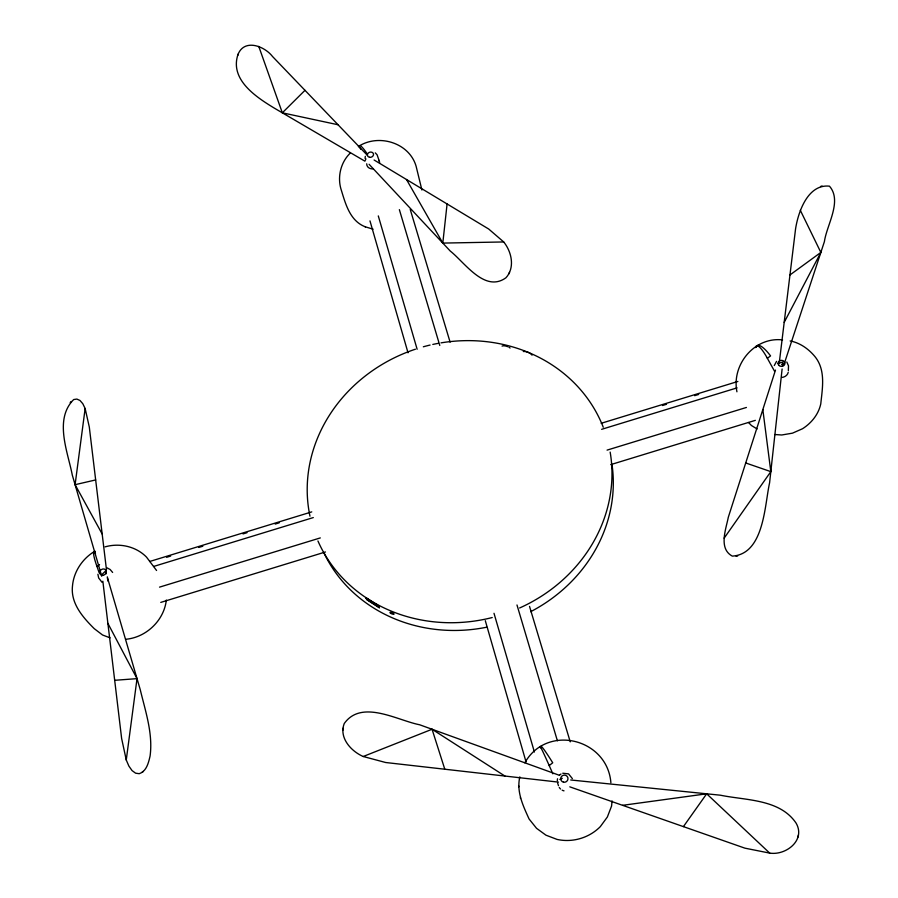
<?xml version="1.0" encoding="UTF-8"?>
<svg xmlns="http://www.w3.org/2000/svg" width="898" height="898" viewBox="0 0 898 898"><rect width="100%" height="100%" fill="white"/><g stroke="black" fill="none" stroke-linecap="round" stroke-linejoin="round"><path stroke-width="1.35" d="M365.048 158.351L365.329 156.331M788.343 370.694L788.5 365.834L786.805 361.973M342.845 730.265L343.002 728.267M612.088 800.937L611.56 806.078L607.362 817L600.324 826.631C589.178 837.913 572.587 842.84 557.097 839.428L545.962 835.185L536.533 828.304L529.079 818.987C523.107 805.832 516.271 791.666 519.841 776.871M369.089 164.289L450.246 251.047C464.715 262.396 484.797 293.096 505.933 277.774C515.228 267.683 511.658 251.732 503.699 241.955L442.804 243.089L447.092 203.958M782.113 368.999L769.586 482.855C764.613 504.867 764.22 554.044 732.33 556.12C718.254 548.633 726.011 529.102 728.312 517.248L775.49 370.088M782.416 366.227L782.876 362.062L777.601 363.499M557.299 780.721L557.523 778.779M779.161 363.69L795.572 228.833C798.277 211.591 808.009 183.843 829.46 186.167C842.504 201.073 826.732 224.859 824.398 241.629L784.28 363.634L781.642 364.352M102.17 534.007L75.095 484.684L85.142 408.523L82.796 403.696L79.978 400.474L76.869 399.071L73.681 399.554C53.869 419.366 67.799 451.851 72.289 475.053L101.743 576.258M107.502 577.796L140.256 689.686C145.42 711.306 153.098 733.52 150.089 755.993C148.552 762.66 146.587 771.303 139.224 773.694L135.587 773.178L132.051 770.574L128.874 766.073L126.259 759.989L137.024 678.641L107.883 623.358M798.053 837.037L798.423 834.972M774.278 365.542L776.545 361.366M166.321 600.055C164.121 620.406 146.194 637.445 125.922 639.253M237.689 55.541L238.374 53.858M365.935 158.867L364.891 161.169L274.395 108.175C256.256 97.152 229.574 79.765 237.936 54.621C244.245 38.356 264.416 46.011 272.498 56.473L367.495 155.433M508.683 274.036L509.559 272.319M784.19 322.371L820.851 252.428L800.32 210.289M724.136 538.171L770.821 471.63L762.829 409.578M683.412 826.62L706.67 793.81L769.698 853.1C785.963 855.671 805.899 840.146 796.111 823.152C779.834 798.962 746.047 800.488 720.409 795.201L570.701 779.98M524.825 762.795C547.151 723.339 607.497 738.751 610.887 782.753M350.254 153.098C340.926 162.089 337.379 176.21 340.847 188.636C345.337 203.027 349.546 220.908 365.475 226.88M70.19 402.551L71.155 401.485M258.77 46.393L282.331 112.822L304.983 90.316M102.046 574.417L105.526 571.072L106.312 573.766M142.142 772.336L143.253 771.438M559.499 775.199L560.992 773.997M549.206 765.579L552.719 762.784A27.759 1.762 59.3 0 0 541.09 747.45M767.375 358.324L770.551 355.889A25.38 6.634 59.2 0 0 756.206 347.268M96.973 566.458L99.543 564.573M94.997 551.125C82.537 558.466 73.692 571.543 72.48 586.046C70.538 603.411 82.863 617.308 94.245 628.656L102.552 634.998L110.128 637.861M789.959 274.956L820.851 252.428M559.802 779.397L562.294 778.297M359.784 145.622C379.832 133.791 409.533 143.197 416.133 166.343L421.903 190.006M559.319 775.277L419.635 724.765C397.354 720.443 361.67 699.003 344.26 723.507C338.669 737.584 350.972 751.199 363.207 756.498L432.061 729.255L504.901 776.04M820.514 186.515L822.052 185.965M149.618 561.508L311.752 511.882M601.189 423.295L737.875 381.459M166.624 557.299L170.654 556.064M198.795 547.454L202.813 546.22M243.021 533.917L247.04 532.682M275.181 524.073L279.199 522.838M662.488 405.514L666.507 404.291M694.648 395.67L698.666 394.447M153.693 566.436L313.29 517.585M601.638 429.323L737.101 387.857M159.53 587.135L320.317 537.913M607.07 450.123L746.418 407.456M160.764 602.401L325.48 551.967M610.719 464.636L755.341 420.354M75.095 484.684L95.671 479.936M105.088 546.86C119.479 542.751 135.924 546.276 146.509 557.119L156.566 570.488M736.079 556.277L737.662 556.008M562.743 773.223L568.546 773.874L572.374 778.622M622.583 805.326L706.67 793.81M114.686 680.302L137.024 678.641M782.551 339.904C754.5 336.615 731.387 364.667 736.932 391.797M774.918 434.531L781.743 434.991L792.485 433.162L802.554 428.728C811.466 423.037 818.505 414.382 820.772 403.887C822.411 388.104 825.913 370.122 814.957 356.607C808.593 348.94 800.073 342.823 790.15 340.937M558.444 782.124L385.68 762.514L363.207 756.498M769.698 853.1L744.913 848.161L569.803 786.839M282.331 112.822L338.041 124.755M365.059 226.756L373.097 229.17M745.71 462.964L770.821 471.63M106.75 567.704L110.117 569.489L112.62 572.441M374.096 160.001L488.703 229.024L503.699 241.955M757.104 428.963L751.458 425.517L748.528 422.52M366.305 598.64L379.001 606.857M366.586 599.213L379.27 607.418M375.285 152.873L377.081 154.77L379.416 161.483M102.046 582.331L98.657 577.975L97.893 574.26M406.491 179.51L442.804 243.089M766.892 357.46L774.514 371.177M552.865 773.818L548.745 764.535A27.681 0.73 66.5 0 0 540.473 747.81M96.658 565.549L99.184 572.812M557.624 783.022L558.489 785.683M432.061 729.255L444.791 769.216M410.229 209.436L450.123 342.205M529.528 606.408L570.241 741.86M399.363 209.638L439.773 345.449M516.979 604.971L557.389 740.783M378.294 215.913L417.132 349.266M494.001 613.289L534.4 752.03M369.976 220.886L408.029 352.802M485.302 620.675L526.071 762.009M85.142 408.523L89.295 426.999L106.492 569.927M126.259 759.989L121.634 738.504L102.855 581.219M518.73 785.918L518.853 786.839M520.391 797.503L520.526 798.479M107.322 576.83L107.827 580.972M502.083 346.112A5.455 2.178 21.7 0 1 507.707 346.707M508.975 347.313A5.455 2.178 21.7 0 1 510.086 348.02M523.298 351.533A5.467 2.2 21.4 0 1 528.215 352.386A5.467 2.2 21.4 0 1 532.043 355.193M788.22 372.356A7.184 6.342 1 0 1 781.653 377.441M564.011 790.846A7.655 7.51 -18.8 0 1 562.148 790.15M560.543 789.005A7.655 7.51 -18.8 0 1 559.286 787.479M755.6 347.582A25.256 5.287 66.3 0 1 766.892 357.426M610.157 452.087A153.681 139.65 -18 0 1 519.639 607.98M492.216 617.543A153.681 139.65 -18 0 1 317.937 540.978M309.967 516.182A153.681 139.65 -18 0 1 415.415 349.199M423.34 346.785A153.681 139.65 -18 0 1 430.075 345.056M432.791 344.439A153.681 139.65 -18 0 1 438.258 343.35M441.008 342.868A153.681 139.65 -18 0 1 603.265 427.235M612.077 465.085A152.088 138.517 -18.1 0 1 530.673 611.684M486.795 627.186A152.088 138.517 -18.1 0 1 323.751 552.483M359.267 146.408A23.651 3.199 61.1 0 1 367.024 153.614M358.493 146.756A23.561 1.448 67.3 0 1 360.727 149.248M95.491 553.561A25.447 2.065 59.8 0 1 95.109 552.382M96.636 565.516A25.335 3.614 66.7 0 1 95.042 551.709M378.799 160.192A6.544 5.467 -17 0 1 379.607 162.908M373.018 168.914A6.544 5.467 -17 0 1 366.698 163.795M378.08 606.453L377.71 606.027L378.08 606.453M368.012 600.021L367.675 599.527L368.012 600.021M378.473 605.78L365.767 597.552L366.844 599.729L379.517 607.935L378.473 605.78M390.765 613.368A2.234 0.584 21.8 0 0 394.054 614.142A2.234 0.584 21.8 0 0 391.146 612.436A2.234 0.584 21.8 0 0 390.765 613.368M779.262 365.621A3.424 3.02 0.9 0 0 784.863 363.948A3.424 3.02 0.9 0 0 780.396 360.502A3.424 3.02 0.9 0 0 779.262 365.621M563.473 782.169A3.648 3.57 -18.7 0 0 567.839 777.634A3.648 3.57 -18.7 0 0 561.71 776.231A3.648 3.57 -18.7 0 0 563.473 782.169M102.742 575.292A3.446 3.008 -36.7 0 0 105.986 570.41A3.446 3.008 -36.7 0 0 100.295 570.668A3.446 3.008 -36.7 0 0 102.742 575.292M369.606 157.296A3.109 2.593 -17 0 0 373.445 153.805A3.109 2.593 -17 0 0 368.337 152.986A3.109 2.593 -17 0 0 369.606 157.296"/></g></svg>
